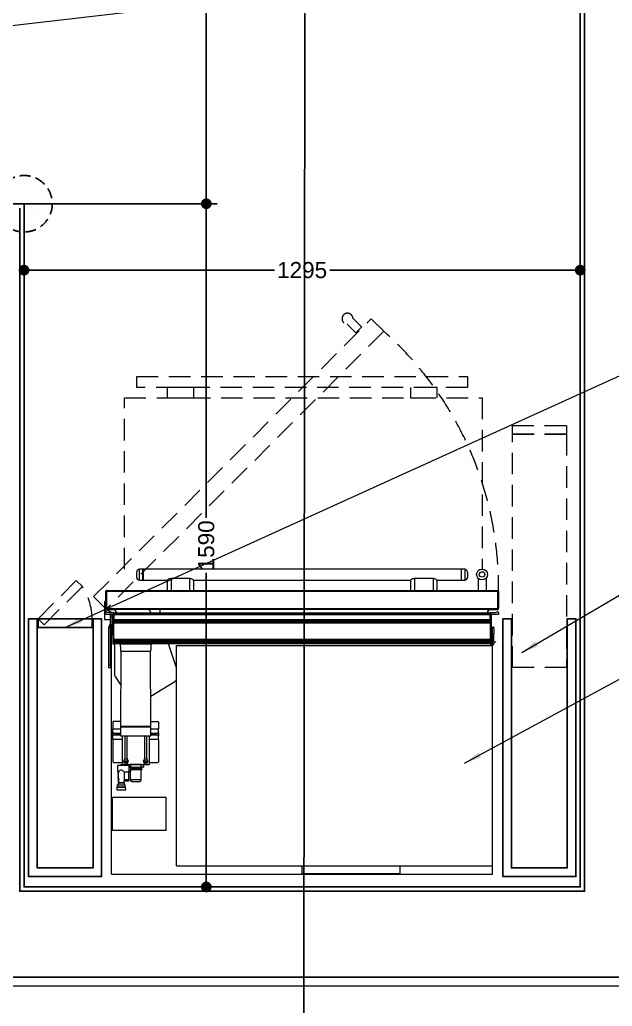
# Model space of a CAD drawing. Header units: inches. Extents: x -12478 to 399182, y -23212 to 525552.
# Drawn here: x 52217 to 53596, y -10132 to -7836 of the extents above; entities that cross this region are included whole.
import ezdxf

# ---------------------------------------------------------------- set-up
doc = ezdxf.new("R2010")
doc.units = ezdxf.units.IN
doc.header["$LTSCALE"] = 1000
doc.header["$MEASUREMENT"] = 0
for name, pattern in [('ACAD_ISO04W100', [30, 24, -3, 0, -3]), ('HIDDEN', [0.375, 0.25, -0.125]), ('HIDDEN2', [0.1875, 0.125, -0.0625])]:
    doc.linetypes.add(name, pattern=pattern)
for name, color, linetype in [('8', 8, 'Continuous'), ('A-WALL', 7, 'Continuous'), ('CQ Grg Gypsum', 41, 'Continuous'), ('CQ SPOT DETAILS', 40, 'Continuous'), ('Layer1', 1, 'Continuous')]:
    doc.layers.add(name, color=color, linetype=linetype)
for name, color, linetype, lineweight in [('A-WALL-TILE', 8, 'Continuous', 9), ('Built-in', 253, 'HIDDEN', 0), ('ID-NOTES', 3, 'Continuous', 0), ('WOOD-HID', 8, 'HIDDEN', 18)]:
    doc.layers.add(name, color=color, linetype=linetype, lineweight=lineweight)
doc.styles.get("Standard").update_dxf_attribs({"font": 'arial.ttf'})
doc.styles.add('ZZ-Dim All', font='romans.shx', dxfattribs={"width": 0.8})
doc.dimstyles.new('chester 25', dxfattribs={"dimscale": 0.25, "dimtxt": 150, "dimasz": 100, "dimexe": 100, "dimexo": 20, "dimgap": 40, "dimtad": 0, "dimdec": 0, "dimzin": 0, "dimdsep": 46, "dimtxsty": 'Standard', "dimblk": 'DOT', "dimcen": 100, "dimclrd": 1, "dimclre": 1, "dimclrt": 3, "dimadec": 0, "dimazin": 0, "dimtfac": 1, "dimtdec": 0, "dimtofl": 0, "dimtmove": 0, "dimatfit": 3, "dimfxl": 1, "dimtolj": 1, "dimtzin": 0, "dimlwd": -1, "dimarcsym": 0})
doc.dimstyles.new('DIM 0200', dxfattribs={"dimscale": 200, "dimtxt": 1, "dimasz": 0.8, "dimexe": 0.5, "dimexo": 1, "dimgap": 0.4, "dimtad": 1, "dimdec": 0, "dimrnd": 10, "dimdsep": 46, "dimtxsty": 'ZZ-Dim All', "dimblk1": 'ARCHTICK', "dimblk2": 'ARCHTICK', "dimsah": 1, "dimcen": 1, "dimdle": 0.5, "dimclrd": 256, "dimclre": 256, "dimclrt": 256, "dimadec": 0, "dimazin": 2, "dimtfac": 1, "dimtdec": 0, "dimtix": 1, "dimtmove": 2, "dimatfit": 2, "dimfxl": 1, "dimfxlon": 1, "dimtolj": 1, "dimtzin": 0, "dimlwd": -1, "dimlwe": -1, "dimarcsym": 0})

# ---------------------------------------------------------------- blocks, each defined once
blk = doc.blocks.new('_Dot')
at = {"color": 0, "linetype": 'ByBlock', "lineweight": -2}
blk.add_line((-0.5, 0), (-1, 0), dxfattribs=at)
at = {"color": 0, "linetype": 'ByBlock', "const_width": 0.5}
blk.add_lwpolyline([(-0.25, 0, 1), (0.25, 0, 1)], format="xyb", close=True, dxfattribs=at)
blk = doc.blocks.new('*D579')
at = {"layer": '8', "color": 1, "lineweight": -2, "transparency": 16777216}
for p, q in [((52226.7, -8333.5), (52226.7, -8444)), ((53521.7, -8333.5), (53521.7, -8444))]:
    blk.add_line(p, q, dxfattribs=at)
at = {"layer": '8', "color": 1, "transparency": 16777216}
for p, q in [((52251.7, -8419), (52809.8, -8419)), ((53496.7, -8419), (52938.6, -8419))]:
    blk.add_line(p, q, dxfattribs=at)
at = {"layer": 'Defpoints', "color": 0, "transparency": 16777216}
for p in [(52226.7, -8328.5, 0), (53521.7, -8328.5, 0), (53521.7, -8419)]:
    blk.add_point(p, dxfattribs=at)
at = {"layer": '8', "color": 1, "transparency": 16777216, "xscale": 25, "yscale": 25, "zscale": 25, "rotation": 180}
blk.add_blockref('_Dot', (52226.7, -8419), dxfattribs=at)
at = {"layer": '8', "color": 1, "transparency": 16777216, "xscale": 25, "yscale": 25, "zscale": 25}
blk.add_blockref('_Dot', (53521.7, -8419), dxfattribs=at)
at = {"layer": '8', "color": 3, "transparency": 16777216, "insert": (52874.2, -8419), "char_height": 37.5, "attachment_point": 5}
blk.add_mtext('\\A1;1295', dxfattribs=at)
blk = doc.blocks.new('*D582')
at = {"layer": '8', "color": 1, "lineweight": -2, "transparency": 16777216}
for p, q in [((52084.6, -5374.5), (52676.1, -5374.5)), ((52069.6, -8264.4), (52676.1, -8264.4))]:
    blk.add_line(p, q, dxfattribs=at)
at = {"layer": '8', "color": 1, "transparency": 16777216}
for p, q in [((52651.1, -5399.5), (52651.1, -6753.2)), ((52651.1, -8239.4), (52651.1, -6885.7))]:
    blk.add_line(p, q, dxfattribs=at)
at = {"layer": 'Defpoints', "color": 0, "transparency": 16777216}
for p in [(52079.6, -5374.5, 0), (52651.1, -5374.5), (52064.6, -8264.4)]:
    blk.add_point(p, dxfattribs=at)
at = {"layer": '8', "color": 1, "transparency": 16777216, "xscale": 25, "yscale": 25, "zscale": 25}
for p, rotation in [((52651.1, -5374.5), 90), ((52651.1, -8264.4), 270)]:
    blk.add_blockref('_Dot', p, dxfattribs=dict(at, rotation=rotation))
at = {"layer": '8', "color": 3, "transparency": 16777216, "insert": (52651.1, -6819.4), "char_height": 37.5, "attachment_point": 5, "rotation": 90}
blk.add_mtext('\\A1;2890', dxfattribs=at)
blk = doc.blocks.new('subzero-BI-36UG-S - RH top')
at = {"color": 7, "linetype": 'Continuous', "lineweight": 0}
for p, q in [((32.373, 29.876), (-2.565, 29.876)), ((-2.565, 29.876), (-2.565, 29.118)), ((5.924, 29.839), (5.924, 29.118)), ((14.892, 29.839), (5.924, 29.839)), ((14.892, 29.839), (14.892, 29.118)), ((32.373, 29.876), (32.373, 8.837)), ((26.429, 29.118), (-2.565, 29.118)), ((-2.565, 29.118), (-2.565, 8.936)), ((26.429, 29.118), (26.429, 8.936)), ((27.35, 25.899), (27.35, 22.853)), ((27.35, 25.899), (32.271, 25.899)), ((32.271, 25.899), (32.271, 22.853)), ((27.35, 22.853), (32.271, 22.853)), ((31.071, 22.151), (31.094, 21.917)), ((31.897, 22.151), (31.071, 22.151)), ((31.874, 21.917), (31.094, 21.917)), ((31.094, 21.917), (31.126, 21.884)), ((31.126, 21.884), (31.126, 21.713)), ((31.841, 21.884), (31.126, 21.884)), ((31.841, 21.713), (31.126, 21.713)), ((31.148, 21.713), (31.148, 21.7)), ((31.197, 21.7), (31.148, 21.7)), ((31.197, 21.713), (31.197, 21.528)), ((31.77, 21.528), (31.77, 21.713)), ((31.819, 21.7), (31.77, 21.7)), ((31.819, 21.7), (31.819, 21.713)), ((31.841, 21.884), (31.874, 21.917)), ((31.841, 21.713), (31.841, 21.884)), ((31.874, 21.917), (31.897, 22.151)), ((29.654, 21.204), (29.654, 20.306)), ((30.654, 21.204), (29.654, 21.204)), ((29.864, 21.414), (30.444, 21.414)), ((30.654, 20.499), (30.654, 21.204)), ((31.221, 21.347), (30.784, 21.339)), ((30.784, 21.251), (30.784, 21.339)), ((30.784, 21.251), (30.784, 20.513)), ((31.197, 21.528), (31.77, 21.528)), ((31.746, 21.503), (31.221, 21.503)), ((31.221, 21.503), (31.221, 21.347)), ((31.224, 20.512), (31.224, 21.248)), ((31.688, 21.154), (31.701, 21.154)), ((31.701, 21.154), (31.737, 21.154)), ((31.726, 21.154), (31.726, 20.589)), ((31.737, 21.154), (31.737, 20.589)), ((31.746, 21.439), (31.746, 21.503)), ((31.746, 21.439), (31.756, 21.439)), ((31.752, 21.114), (31.752, 21.168)), ((31.752, 21.145), (31.753, 21.145)), ((31.752, 21.136), (31.753, 21.136)), ((31.752, 21.088), (31.752, 21.097)), ((31.752, 21.04), (31.756, 21.04)), ((31.752, 21.031), (31.752, 21.04)), ((31.752, 21.033), (31.754, 21.033)), ((31.752, 20.974), (31.753, 20.974)), ((31.752, 20.945), (31.752, 20.966)), ((31.752, 20.954), (31.753, 20.954)), ((31.752, 20.872), (31.752, 20.926)), ((31.752, 20.903), (31.753, 20.903)), ((31.752, 20.895), (31.753, 20.895)), ((31.752, 20.847), (31.752, 20.855)), ((31.752, 20.798), (31.756, 20.798)), ((31.752, 20.789), (31.752, 20.798)), ((31.752, 20.791), (31.754, 20.791)), ((31.753, 21.168), (31.753, 21.145)), ((31.753, 21.136), (31.753, 21.114)), ((31.753, 21), (31.755, 21)), ((31.753, 20.974), (31.753, 20.954)), ((31.753, 20.926), (31.753, 20.903)), ((31.753, 20.895), (31.753, 20.872)), ((31.756, 21.145), (31.756, 21.439)), ((31.756, 21.097), (31.756, 21.136)), ((31.756, 21.04), (31.756, 21.088)), ((31.756, 20.999), (31.756, 21.031)), ((31.756, 20.903), (31.756, 20.945)), ((31.756, 20.855), (31.756, 20.895)), ((31.756, 20.798), (31.756, 20.847)), ((29.417, 20.043), (29.417, 19.873)), ((29.654, 20.043), (29.417, 20.043)), ((29.447, 20.073), (29.654, 20.073)), ((29.554, 20.286), (29.554, 20.261)), ((30.559, 20.286), (29.554, 20.286)), ((29.554, 20.261), (30.559, 20.261)), ((29.554, 20.136), (29.554, 20.111)), ((30.559, 20.136), (29.554, 20.136)), ((29.554, 20.111), (30.559, 20.111)), ((29.564, 20.296), (30.552, 20.296)), ((29.564, 20.296), (29.84, 20.296)), ((30.552, 20.251), (29.564, 20.251)), ((29.84, 20.251), (29.564, 20.251)), ((29.564, 20.146), (30.552, 20.146)), ((30.552, 20.101), (29.564, 20.101)), ((29.654, 20.306), (30.502, 20.306)), ((29.654, 20.241), (29.654, 20.156)), ((30.502, 20.241), (29.654, 20.241)), ((29.654, 20.156), (30.502, 20.156)), ((29.654, 20.091), (29.654, 19.838)), ((30.502, 20.091), (29.654, 20.091)), ((30.552, 20.296), (30.557, 20.296)), ((30.557, 20.251), (30.552, 20.251)), ((30.552, 20.146), (30.557, 20.146)), ((30.557, 20.101), (30.552, 20.101)), ((30.559, 20.261), (30.559, 20.286)), ((30.567, 20.286), (30.559, 20.286)), ((30.559, 20.261), (30.567, 20.261)), ((30.559, 20.111), (30.559, 20.136)), ((30.567, 20.136), (30.559, 20.136)), ((30.559, 20.111), (30.567, 20.111)), ((30.567, 20.261), (30.567, 20.286)), ((30.567, 20.111), (30.567, 20.136)), ((30.654, 19.838), (30.654, 19.932)), ((30.687, 19.964), (30.784, 19.964)), ((30.784, 20.464), (30.689, 20.464)), ((30.784, 19.916), (30.784, 20.513)), ((30.784, 19.916), (30.784, 19.829)), ((31.526, 19.826), (31.526, 19.916)), ((31.526, 19.914), (31.834, 19.914)), ((31.726, 20.589), (31.737, 20.589)), ((31.737, 20.589), (31.756, 20.589)), ((31.834, 20.514), (31.744, 20.514)), ((31.746, 20.513), (31.746, 20.589)), ((31.756, 20.768), (31.756, 20.789)), ((31.756, 20.667), (31.756, 20.758)), ((31.756, 20.589), (31.756, 20.659)), ((31.834, 19.914), (31.834, 20.514)), ((28.064, 17.55), (28.064, 19.6)), ((28.904, 19.65), (28.114, 19.65)), ((28.904, 19.823), (28.904, 17.2)), ((29.137, 19.823), (28.904, 19.823)), ((29.034, 19.635), (29.034, 19.535)), ((29.451, 19.635), (29.034, 19.635)), ((29.034, 19.535), (29.451, 19.535)), ((29.137, 19.773), (29.137, 19.823)), ((29.323, 19.823), (29.137, 19.823)), ((29.137, 19.773), (29.145, 19.773)), ((29.145, 19.773), (29.145, 19.635)), ((29.362, 19.773), (29.145, 19.773)), ((29.145, 19.303), (29.145, 17.2)), ((29.362, 19.303), (29.145, 19.303)), ((29.323, 19.773), (29.323, 19.823)), ((29.323, 19.823), (29.417, 19.823)), ((29.362, 19.773), (29.362, 19.635)), ((29.362, 19.773), (29.427, 19.773)), ((29.362, 17.2), (29.362, 19.303)), ((29.417, 19.873), (29.654, 19.873)), ((29.417, 19.823), (29.417, 19.773)), ((29.427, 19.823), (29.417, 19.823)), ((29.427, 19.823), (29.427, 19.773)), ((30.88, 19.823), (29.427, 19.823)), ((29.451, 19.535), (29.451, 19.635)), ((29.654, 19.838), (30.654, 19.838)), ((31.526, 19.826), (30.784, 19.829)), ((30.856, 19.635), (30.856, 19.535)), ((31.273, 19.635), (30.856, 19.635)), ((30.856, 19.535), (31.273, 19.535)), ((30.88, 19.773), (30.88, 19.823)), ((30.89, 19.823), (30.88, 19.823)), ((30.88, 19.773), (30.945, 19.773)), ((30.89, 19.773), (30.89, 19.823)), ((30.89, 19.823), (30.985, 19.823)), ((30.945, 19.635), (30.945, 19.773)), ((31.163, 19.773), (30.945, 19.773)), ((30.945, 19.303), (30.945, 17.2)), ((31.163, 19.303), (30.945, 19.303)), ((30.985, 19.823), (30.985, 19.773)), ((31.171, 19.823), (30.985, 19.823)), ((31.163, 19.635), (31.163, 19.773)), ((31.163, 19.773), (31.171, 19.773)), ((31.163, 17.2), (31.163, 19.303)), ((31.171, 19.823), (31.171, 19.773)), ((31.404, 19.823), (31.171, 19.823)), ((31.273, 19.535), (31.273, 19.635)), ((31.404, 17.2), (31.404, 19.823)), ((32.194, 19.65), (31.404, 19.65)), ((32.244, 17.55), (32.244, 19.6)), ((28.064, 17.55), (28.064, 17.22)), ((28.064, 17.55), (28.904, 17.55)), ((28.064, 16.896), (28.064, 17.22)), ((28.756, 17.2), (28.756, 16.375)), ((31.552, 17.2), (28.756, 17.2)), ((31.404, 17.55), (32.244, 17.55)), ((31.552, 16.375), (31.552, 17.2)), ((32.244, 17.55), (32.244, 17.22)), ((32.244, 17.22), (32.244, 16.896)), ((28.064, 16.896), (28.064, 16.565)), ((28.064, 15.95), (28.064, 16.565)), ((28.756, 16.565), (28.064, 16.565)), ((28.154, 17.153), (28.756, 17.153)), ((28.756, 16.963), (28.154, 16.963)), ((28.289, 17.103), (28.289, 17.013)), ((28.756, 17.103), (28.289, 17.103)), ((28.289, 17.013), (28.756, 17.013)), ((31.552, 16.375), (28.756, 16.375)), ((28.756, 16.355), (28.786, 9.442)), ((28.756, 16.355), (30.154, 16.355)), ((28.826, 16.375), (28.826, 16.355)), ((30.154, 16.355), (31.552, 16.355)), ((31.482, 16.355), (31.482, 16.375)), ((31.522, 9.442), (31.552, 16.355)), ((31.552, 17.153), (32.153, 17.153)), ((32.019, 17.103), (31.552, 17.103)), ((31.552, 17.013), (32.019, 17.013)), ((32.153, 16.963), (31.552, 16.963)), ((32.244, 16.565), (31.552, 16.565)), ((32.019, 17.013), (32.019, 17.103)), ((32.244, 16.896), (32.244, 16.565)), ((32.244, 15.95), (32.244, 16.565)), ((28.758, 15.9), (28.114, 15.9)), ((31.55, 15.9), (32.194, 15.9)), ((28.768, 13.591), (26.578, 12.221)), ((32.038, 11.78), (31.535, 12.58)), ((26.429, 10.967), (27.126, 8.876)), ((32.114, 8.74), (32.114, 11.514)), ((32.467, 10.991), (32.631, 10.991)), ((32.467, 10.741), (32.467, 10.991)), ((32.631, 10.991), (32.631, 10.741)), ((32.631, 10.741), (32.467, 10.741)), ((32.467, 10.741), (32.467, 8.839)), ((32.631, 10.741), (32.631, 7.271)), ((31.522, 9.442), (28.786, 9.442)), ((-2.846, 8.627), (-2.846, 8.597)), ((-2.846, 8.627), (-2.659, 8.627)), ((-2.659, 8.597), (-2.846, 8.597)), ((-2.569, 8.839), (-2.659, 8.839)), ((-2.659, 8.839), (-2.659, 8.777)), ((-2.659, 8.564), (-2.659, 8.777)), ((-2.564, 8.777), (-2.659, 8.777)), ((-2.644, 8.554), (-2.649, 8.554)), ((-2.634, 7.884), (-2.634, 8.544)), ((26.429, 8.936), (-2.565, 8.936)), ((-2.565, 8.936), (-2.565, 8.837)), ((-2.564, 8.834), (-2.564, 8.777)), ((-2.564, 8.777), (-2.564, 7.339)), ((-2.446, 8.817), (-2.446, 6.089)), ((-2.346, 8.817), (-2.446, 8.817)), ((-2.346, 6.089), (-2.346, 8.817)), ((32.154, 8.74), (-2.346, 8.74)), ((32.154, 8.675), (-2.346, 8.675)), ((32.154, 8.645), (-2.346, 8.645)), ((32.154, 8.623), (-2.346, 8.623)), ((-2.346, 8.62), (32.154, 8.62)), ((32.154, 8.523), (-2.346, 8.523)), ((32.154, 8.521), (-2.346, 8.521)), ((32.154, 8.499), (-2.346, 8.499)), ((32.154, 8.469), (-2.346, 8.469)), ((-2.346, 8.404), (32.154, 8.404)), ((32.154, 8.344), (-2.346, 8.344)), ((28.754, 8.817), (28.996, 8.74)), ((28.754, 8.817), (30.154, 8.817)), ((30.154, 8.817), (31.554, 8.817)), ((31.311, 8.74), (31.554, 8.817)), ((32.154, 8.817), (32.254, 8.817)), ((32.154, 8.685), (32.154, 8.817)), ((32.154, 8.685), (32.254, 8.685)), ((32.154, 8.685), (32.154, 6.089)), ((32.254, 8.685), (32.254, 8.817)), ((32.254, 6.089), (32.254, 8.685)), ((32.372, 8.834), (32.372, 8.779)), ((32.467, 8.779), (32.372, 8.779)), ((32.372, 8.779), (32.372, 8.06)), ((32.467, 8.839), (32.377, 8.839)), ((32.442, 8.544), (32.442, 8.06)), ((32.457, 8.554), (32.452, 8.554)), ((32.467, 8.839), (32.467, 8.779)), ((32.467, 8.779), (32.467, 8.564)), ((32.467, 8.564), (32.467, 7.864)), ((32.631, 8.627), (32.654, 8.627)), ((32.654, 8.597), (32.631, 8.597)), ((32.654, 8.627), (32.654, 8.597)), ((-2.659, 7.299), (-2.659, 7.864)), ((-2.649, 7.874), (-2.644, 7.874)), ((-2.446, 7.239), (-2.599, 7.239)), ((-2.564, 7.339), (-2.446, 7.339)), ((32.254, 7.339), (32.372, 7.339)), ((32.407, 7.239), (32.254, 7.239)), ((32.366, 7.158), (32.366, 7.239)), ((32.442, 8.06), (32.372, 8.06)), ((32.372, 8.06), (32.372, 7.976)), ((32.442, 7.976), (32.372, 7.976)), ((32.372, 7.339), (32.372, 7.976)), ((32.458, 7.251), (32.373, 7.166)), ((32.442, 8.06), (32.442, 7.976)), ((32.442, 7.976), (32.442, 7.884)), ((32.452, 7.874), (32.457, 7.874)), ((32.458, 7.251), (32.574, 7.135)), ((32.467, 7.864), (32.467, 7.299)), ((32.467, 7.299), (32.467, 7.271)), ((32.467, 7.271), (32.631, 7.271)), ((32.154, 6.868), (-2.346, 6.868)), ((32.154, 6.808), (-2.346, 6.808)), ((32.154, 6.743), (-2.346, 6.743)), ((32.154, 6.713), (-2.346, 6.713)), ((32.154, 6.691), (-2.346, 6.691)), ((-2.346, 6.688), (32.154, 6.688)), ((32.154, 6.572), (-2.346, 6.572)), ((32.154, 6.552), (-2.346, 6.552)), ((-2.346, 6.552), (-2.346, 6.089)), ((32.154, 6.089), (32.154, 6.552)), ((32.317, 7.03), (32.481, 7.03)), ((32.317, 7.03), (32.317, 6.241)), ((32.373, 7.166), (32.489, 7.05)), ((32.481, 7.03), (32.481, 6.241)), ((33.001, 6.565), (32.481, 6.565)), ((32.574, 7.135), (32.489, 7.05)), ((33.021, 5.728), (33.021, 6.545)), ((-3.096, 5.918), (-3.096, 6.089)), ((-3.096, 6.089), (-2.346, 6.089)), ((-3.096, 5.575), (-3.096, 5.541)), ((-3.092, 5.575), (-3.096, 5.575)), ((-3.096, 5.55), (-3.096, 5.549)), ((-3.096, 3.951), (-3.096, 5.541)), ((-3.066, 5.594), (-3.066, 3.898)), ((-3.066, 3.898), (-3.066, 5.594)), ((-3.036, 5.541), (-3.036, 3.951)), ((32.844, 5.541), (-3.036, 5.541)), ((32.842, 5.603), (-3.034, 5.603)), ((-3.006, 5.665), (-2.31, 5.665)), ((-3.006, 5.64), (-3.006, 5.665)), ((-3.006, 5.604), (-3.006, 5.64)), ((-3.006, 5.64), (-2.31, 5.64)), ((-3.006, 5.604), (-2.31, 5.604)), ((-2.376, 5.911), (-2.659, 5.911)), ((-2.346, 5.941), (-2.346, 6.089)), ((-2.346, 6.089), (-2.346, 5.961)), ((32.154, 6.089), (-2.346, 6.089)), ((32.154, 5.961), (-2.346, 5.961)), ((32.154, 5.941), (-2.346, 5.941)), ((-2.31, 5.665), (-2.31, 5.64)), ((-2.31, 5.64), (-2.31, 5.604)), ((-2.158, 5.941), (-2.158, 5.817)), ((-2.158, 5.941), (-2.158, 5.792)), ((-2.158, 5.792), (-2.122, 5.792)), ((-2.122, 5.941), (-2.122, 5.792)), ((-2.12, 5.941), (-2.12, 5.817)), ((-2.12, 5.941), (-2.12, 5.792)), ((27.904, 5.941), (27.904, 5.603)), ((31.952, 5.884), (31.952, 5.941)), ((31.966, 5.802), (31.966, 5.941)), ((32.148, 5.64), (32.814, 5.64)), ((32.154, 6.089), (32.154, 5.941)), ((32.154, 6.089), (32.904, 6.089)), ((32.154, 6.089), (32.154, 5.961)), ((32.466, 5.911), (32.184, 5.911)), ((32.604, 5.634), (32.202, 5.634)), ((32.317, 6.106), (32.254, 6.143)), ((32.266, 6.089), (32.254, 6.096)), ((32.317, 6.241), (32.481, 6.241)), ((32.317, 6.089), (32.317, 6.241)), ((32.405, 5.911), (32.971, 5.584)), ((32.481, 6.241), (32.481, 6.089)), ((32.735, 5.604), (32.814, 5.604)), ((32.814, 5.604), (32.814, 5.64)), ((32.844, 3.951), (32.844, 5.541)), ((32.874, 5.594), (32.874, 3.898)), ((32.874, 3.898), (32.874, 5.594)), ((32.903, 5.55), (32.904, 5.55)), ((32.904, 6.089), (32.904, 5.918)), ((32.904, 5.623), (32.904, 5.918)), ((32.971, 5.728), (32.904, 5.767)), ((32.96, 5.688), (32.904, 5.721)), ((32.904, 5.334), (32.904, 5.55)), ((32.904, 5.541), (32.904, 3.951)), ((33.021, 5.688), (32.96, 5.688)), ((33.021, 5.728), (32.971, 5.728)), ((33.021, 5.728), (33.021, 5.688)), ((33.021, 5.507), (33.021, 5.688)), ((33.021, 5.07), (33.021, 5.497)), ((32.904, 4.589), (32.904, 5.334)), ((32.904, 4.047), (32.904, 4.589)), ((32.844, 3.951), (-3.036, 3.951)), ((32.842, 3.889), (-3.034, 3.889)), ((-1.971, 2.773), (-1.971, 3.889)), ((-1.221, 2.773), (-1.221, 3.889)), ((2.528, 3.889), (2.528, 2.949)), ((2.903, 2.798), (2.903, 3.889)), ((4.593, 2.798), (4.593, 3.889)), ((4.968, 2.949), (4.968, 3.889)), ((24.84, 3.889), (24.84, 2.949)), ((25.215, 2.798), (25.215, 3.889)), ((26.905, 2.798), (26.905, 3.889)), ((27.28, 2.949), (27.28, 3.889)), ((32.904, 4.047), (32.904, 4.047)), ((32.904, 4.047), (32.904, 4.016)), ((32.904, 4.016), (32.904, 4.016)), ((-1.956, 2.773), (-1.971, 2.773)), ((-1.221, 2.773), (-1.236, 2.773)), ((-0.002, 2.451), (-0.002, 2.951)), ((0.318, 2.951), (-0.002, 2.951)), ((0.318, 2.451), (0.318, 2.951)), ((0.323, 2.885), (0.318, 2.885)), ((0.323, 1.951), (0.323, 2.951)), ((2.53, 2.951), (0.323, 2.951)), ((2.903, 2.798), (2.799, 2.798)), ((2.903, 2.798), (4.593, 2.798)), ((4.697, 2.798), (4.593, 2.798)), ((24.842, 2.951), (4.965, 2.951)), ((25.215, 2.798), (25.111, 2.798)), ((25.215, 2.798), (26.905, 2.798)), ((27.009, 2.798), (26.905, 2.798)), ((29.484, 2.951), (27.277, 2.951)), ((29.484, 1.951), (29.484, 2.951)), ((29.489, 2.885), (29.484, 2.885)), ((29.81, 2.951), (29.489, 2.951)), ((29.489, 2.951), (29.489, 2.451)), ((29.81, 2.951), (29.81, 2.451)), ((-0.252, 2.451), (-0.252, 2.701)), ((-0.252, 2.201), (-0.252, 2.451)), ((-0.002, 1.951), (-0.002, 2.451)), ((-0.002, 1.951), (0.318, 1.951)), ((0.318, 1.951), (0.318, 2.451)), ((0.318, 2.017), (0.323, 2.017)), ((0.323, 1.951), (29.484, 1.951)), ((29.484, 2.017), (29.489, 2.017)), ((29.489, 2.451), (29.489, 1.951)), ((29.489, 1.951), (29.81, 1.951)), ((29.81, 2.451), (29.81, 1.951)), ((30.06, 2.701), (30.06, 2.451)), ((30.06, 2.451), (30.06, 2.201))]:
    blk.add_line(p, q, dxfattribs=at)
for points in [[(30.784, 21.251), (30.882, 21.251), (31.224, 21.248)], [(31.224, 21.248), (31.226, 21.264), (31.228, 21.282), (31.227, 21.301), (31.226, 21.319), (31.224, 21.333), (31.222, 21.343), (31.221, 21.347), (31.221, 21.347)], [(31.752, 21.168), (31.753, 21.168), (31.753, 21.168)], [(31.753, 21.114), (31.753, 21.114), (31.752, 21.114)], [(31.752, 21.04), (31.753, 21.035), (31.754, 21.033)], [(31.752, 21.04), (31.755, 21.04), (31.756, 21.04), (31.756, 21.04)], [(31.756, 20.945), (31.756, 20.945), (31.752, 20.945)], [(31.752, 20.926), (31.753, 20.926), (31.753, 20.926)], [(31.753, 20.872), (31.753, 20.872), (31.752, 20.872)], [(31.752, 20.798), (31.753, 20.793), (31.754, 20.791)], [(31.752, 20.798), (31.755, 20.798), (31.756, 20.798), (31.756, 20.798)], [(31.753, 21.145), (31.756, 21.145), (31.756, 21.145)], [(31.756, 21.136), (31.756, 21.136), (31.753, 21.136)], [(31.753, 20.903), (31.756, 20.903), (31.756, 20.903)], [(31.756, 20.895), (31.756, 20.895), (31.753, 20.895)], [(30.652, 19.932), (30.651, 19.935), (30.637, 19.964), (30.615, 20.017), (30.591, 20.098), (30.577, 20.195), (30.582, 20.282), (30.597, 20.357), (30.621, 20.426), (30.644, 20.479), (30.653, 20.498), (30.654, 20.499), (30.654, 20.499), (30.654, 20.499)], [(30.689, 20.464), (30.689, 20.464), (30.678, 20.446), (30.654, 20.401), (30.653, 20.4), (30.628, 20.339), (30.611, 20.274), (30.607, 20.198), (30.619, 20.12), (30.621, 20.112), (30.647, 20.042), (30.671, 19.995), (30.686, 19.969), (30.687, 19.967)], [(30.69, 20.465), (30.688, 20.464), (30.676, 20.467), (30.675, 20.467)], [(31.224, 20.512), (31.228, 20.508), (31.258, 20.483), (31.305, 20.444), (31.379, 20.394), (31.431, 20.369), (31.477, 20.36), (31.524, 20.365), (31.582, 20.39), (31.664, 20.446), (31.716, 20.488), (31.74, 20.509), (31.744, 20.513)], [(31.753, 20.713), (31.753, 20.697), (31.754, 20.683), (31.756, 20.673), (31.756, 20.668), (31.756, 20.667)], [(28.064, 17.22), (28.073, 17.184), (28.105, 17.162), (28.114, 17.159), (28.154, 17.153)], [(32.153, 17.153), (32.194, 17.159), (32.228, 17.177), (32.243, 17.207), (32.244, 17.22)], [(28.154, 16.963), (28.114, 16.957), (28.079, 16.939), (28.065, 16.909), (28.064, 16.896)], [(32.244, 16.896), (32.242, 16.911), (32.221, 16.945), (32.194, 16.957), (32.153, 16.963)], [(32.971, 5.728), (32.971, 5.728), (32.97, 5.725), (32.969, 5.722), (32.968, 5.717), (32.966, 5.711), (32.964, 5.704), (32.962, 5.696), (32.96, 5.688)], [(4.697, 2.798), (4.784, 2.833), (4.872, 2.884), (4.913, 2.912), (4.945, 2.935), (4.967, 2.951), (4.965, 2.949)], [(27.009, 2.798), (27.096, 2.833), (27.184, 2.884), (27.225, 2.912), (27.257, 2.935), (27.279, 2.951), (27.277, 2.949)]]:
    blk.add_lwpolyline(points, dxfattribs=at)
for radius in [0.5, 0.25]:
    blk.add_circle((-1.596, 2.426), radius, dxfattribs=at)
for centre, radius, start, end in [((29.864, 21.204), 0.21, 90, 180), ((30.444, 21.204), 0.21, 0, 90), ((31.196, 21.503), 0.025, 0, 87.70756), ((31.771, 21.503), 0.025, 92.29244, 180), ((31.765, 21.088), 0.0133, 136.55661, 178.00411), ((31.743, 23.484), 2.387, 270.20643, 270.31221), ((31.767, 24.17), 3.082, 269.71496, 269.7969), ((31.77, 24.73), 3.699, 269.7218, 269.79006), ((31.794, 20.992), 0.0416, 156.61108, 184.36797), ((32.552, 20.968), 0.801, 178.47719, 180.16911), ((31.765, 20.846), 0.0133, 136.55119, 178.00399), ((31.743, 23.242), 2.387, 270.20643, 270.31221), ((31.767, 23.928), 3.082, 269.71496, 269.7969), ((31.84, 20.981), 0.0874, 166.99456, 184.61984), ((31.748, 22.593), 1.639, 270.19536, 270.29184), ((31.756, 21.034), 0.00279, 197.86411, 256.19673), ((31.756, 20.792), 0.00278, 197.86124, 256.23582), ((31.637, 20.994), 0.119, 357.23652, 7.15132), ((31.618, 20.982), 0.139, 355.97404, 7.37738), ((29.447, 20.043), 0.03, 90, 180), ((29.564, 20.286), 0.01, 90, 180), ((29.564, 20.261), 0.01, 180, 270), ((29.564, 20.136), 0.01, 90, 180), ((29.564, 20.111), 0.01, 180, 270), ((29.644, 20.306), 0.01, 270, 0), ((29.644, 20.241), 0.01, 0, 90), ((29.644, 20.156), 0.01, 270, 0), ((29.644, 20.091), 0.01, 0, 90), ((30.511, 20.305), 0.00891, 171.71464, 258.06974), ((30.5, 20.287), 0.0194, 28.50657, 83.59475), ((30.511, 20.242), 0.00891, 101.92256, 188.28675), ((30.5, 20.26), 0.0194, 276.41007, 331.48238), ((30.511, 20.155), 0.00891, 171.71464, 258.06974), ((30.5, 20.137), 0.0194, 28.52133, 83.58), ((30.511, 20.092), 0.00891, 101.93026, 188.28536), ((30.5, 20.11), 0.0194, 276.41154, 331.48713), ((30.55, 20.287), 0.00888, 351.21368, 76.88942), ((30.55, 20.26), 0.00888, 283.11802, 8.77888), ((30.55, 20.137), 0.00888, 351.22112, 76.88198), ((30.55, 20.11), 0.00888, 283.11058, 8.78632), ((30.557, 20.286), 0.01, 0, 90), ((30.557, 20.261), 0.01, 270, 0), ((30.557, 20.136), 0.01, 0, 90), ((30.557, 20.111), 0.01, 270, 0), ((30.68, 20.499), 0.0265, 170.02227, 203.03862), ((30.687, 19.931), 0.0331, 89.39887, 177.81088), ((30.687, 20.498), 0.0328, 196.52311, 249.00298), ((31.873, 20.729), 0.123, 161.94534, 187.9033), ((32.166, 20.723), 0.415, 181.46852, 188.91966), ((31.743, 18.402), 2.387, 89.68779, 89.79357), ((32.216, 20.704), 0.464, 173.21146, 178.90701), ((28.114, 19.6), 0.05, 90, 180), ((28.845, 19.303), 0.3, 0, 50.78823), ((29.691, 19.311), 0.329, 136.91393, 181.33762), ((29.367, 19.873), 0.05, 270, 0), ((29.639, 19.838), 0.015, 270, 0), ((30.669, 19.838), 0.015, 180, 270), ((30.623, 19.313), 0.322, 358.1397, 43.60875), ((31.463, 19.303), 0.3, 129.21177, 180), ((32.194, 19.6), 0.05, 0, 90), ((28.002, 16.535), 0.637, 63.23612, 76.14293), ((28.002, 17.581), 0.637, 283.85707, 296.76388), ((32.304, 16.54), 0.631, 103.80205, 116.8189), ((32.304, 17.576), 0.631, 243.1811, 256.19795), ((28.114, 15.95), 0.05, 180, 270), ((32.194, 15.95), 0.05, 270, 0), ((26.843, 11.797), 0.5, 122.01841, 145.89383), ((31.614, 11.514), 0.5, 0, 32.13092), ((23.173, 9.418), 5.613, 353.85807, 0.25), ((37.134, 9.418), 5.613, 179.75, 186.14193), ((-2.649, 8.564), 0.01, 180, 270), ((-2.644, 8.544), 0.01, 0, 90), ((-2.569, 8.834), 0.005, 0, 89.99728), ((26.652, 8.718), 0.5, 2.53876, 18.45201), ((32.377, 8.834), 0.005, 89.99221, 180), ((32.452, 8.544), 0.01, 90, 180), ((32.457, 8.564), 0.01, 270, 0), ((-2.649, 7.864), 0.01, 90, 180), ((-2.599, 7.299), 0.06, 180, 270), ((-2.644, 7.884), 0.01, 270, 0), ((32.407, 7.299), 0.06, 270, 0), ((32.452, 7.884), 0.01, 180, 270), ((32.457, 7.864), 0.01, 0, 90), ((32.439, 7.271), 0.028, 315, 0), ((32.439, 7.271), 0.192, 315, 0), ((32.509, 7.03), 0.192, 135, 180), ((32.509, 7.03), 0.028, 135, 179.98541), ((33.001, 6.545), 0.02, 0, 90), ((-3.036, 5.918), 0.06, 180, 285.86387), ((-3.006, 5.575), 0.09, 90, 180), ((-3.006, 5.55), 0.09, 90, 180), ((-3.034, 5.541), 0.062, 121.07295, 180), ((-3.034, 5.541), 0.062, 90, 121.07295), ((-3.034, 5.541), 0.062, 90, 121.07295), ((-3.098, 5.541), 0.062, 0, 58.92705), ((-2.659, 4.59), 1.321, 90, 105.86387), ((-3.006, 5.55), 0.054, 90, 101.69415), ((-2.376, 5.941), 0.03, 270, 0), ((-2.31, 5.817), 0.152, 270, 0), ((-2.31, 5.792), 0.188, 270, 0), ((-2.31, 5.792), 0.152, 270, 0), ((-2.31, 5.792), 0.19, 275.51391, 0), ((-2.31, 5.817), 0.19, 352.79569, 0), ((32.203, 7.935), 4, 209.89728, 215.65117), ((32.202, 5.884), 0.25, 180, 270), ((32.184, 5.941), 0.03, 180, 270), ((32.466, 4.59), 1.321, 74.13613, 90), ((32.604, 5.334), 0.3, 63.67123, 90), ((32.814, 5.55), 0.09, 0, 90), ((32.814, 5.55), 0.054, 78.30585, 90), ((32.844, 5.918), 0.06, 254.13613, 0), ((32.842, 5.541), 0.062, 58.92705, 90), ((32.842, 5.541), 0.062, 58.92705, 90), ((32.906, 5.541), 0.062, 121.07295, 180), ((32.842, 5.541), 0.062, 0, 58.92705), ((32.921, 5.497), 0.1, 0, 60), ((32.604, 5.334), 0.3, 0, 3.30843), ((32.583, 5.07), 0.438, 317.07629, 0), ((32.466, 4.589), 0.438, 357.26204, 0), ((-3.034, 3.951), 0.062, 180, 238.92705), ((-3.098, 3.951), 0.062, 301.07295, 0), ((-3.034, 3.951), 0.062, 238.92705, 270), ((-3.034, 3.951), 0.062, 238.92705, 270), ((32.842, 3.951), 0.062, 270, 301.07295), ((32.842, 3.951), 0.062, 270, 301.07295), ((32.906, 3.951), 0.062, 180, 238.92705), ((32.842, 3.951), 0.062, 301.07295, 0), ((-0.002, 2.701), 0.25, 90, 180), ((3.148, 3.73), 0.996, 231.68642, 249.47096), ((25.46, 3.73), 0.996, 231.68652, 249.47086), ((29.81, 2.701), 0.25, 0, 90), ((-0.002, 2.201), 0.25, 180, 270), ((29.81, 2.201), 0.25, 270, 0)]:
    blk.add_arc(centre, radius, start, end, dxfattribs=at)
for centre, major_axis, ratio, start_param, end_param in [((31.484, 21.439), (0, 0.455), 0.57735, 4.032674, 4.712389), ((31.484, 21.439), (0, 0.472), 0.57735, 4.061989, 4.712389), ((31.484, 21.132), (0.001, 21.652), 0.012586, 4.704178, 4.705036), ((28.922, 20.214), (17.187, 0), 0.017455, 1.436424, 1.46225), ((23.335, 20.214), (68.754, 0), 0.004363, 4.820935, 4.831805)]:
    blk.add_ellipse(centre, major_axis=major_axis, ratio=ratio, start_param=start_param, end_param=end_param, dxfattribs=at)
blk = doc.blocks.new('fridge+freezer drawer')
at = {"layer": 'Built-in', "linetype": 'HIDDEN2', "lineweight": 0, "ltscale": 0.4}
for points in [[(4419.6, 2345.4), (5066.2, 2992), (5095.3, 2962.8), (4448.7, 2316.3)], [(4520.2, 2857.4), (5290.1, 2857.4), (5290.1, 2832), (4520.2, 2832)], [(4652.8, 2832), (4590.8, 2832), (4590.8, 2808.1), (4652.8, 2808.1)], [(5219.5, 2832), (5157.6, 2832), (5157.6, 2808.1), (5219.5, 2808.1)]]:
    blk.add_lwpolyline(points, close=True, dxfattribs=at)
blk.add_lwpolyline([(5043.7, 2972.4), (5030.5, 2959.2), (5010.4, 2979.3, -2.303389), (5023.6, 2992.5, -0.661259), (5023.9, 2992.8), (5043.9, 2972.7)], format="xyb", dxfattribs=at)
blk.add_lwpolyline([(4491.6, 2408.8), (4491.6, 2808.1), (5324.3, 2808.1), (5324.3, 2408.8)], dxfattribs=at)
blk.add_arc((4565.7, 2367.3), 796.9, 358.4269, 48.3546, dxfattribs=at)
at = {"lineweight": 0, "xscale": 25.4, "yscale": 25.4, "zscale": 25.4, "rotation": 180}
blk.add_blockref('subzero-BI-36UG-S - RH top', (5283.7, 2458.4), dxfattribs=at)
blk = doc.blocks.new('*D645')
at = {"layer": '8', "color": 1, "lineweight": -2, "transparency": 16777216}
for p, q in [((52231.7, -8264.4), (52676.1, -8264.4)), ((52231.7, -9854.5), (52676.1, -9854.5))]:
    blk.add_line(p, q, dxfattribs=at)
at = {"layer": '8', "color": 1, "transparency": 16777216}
for p, q in [((52651.1, -8289.4), (52651.1, -8995.3)), ((52651.1, -9829.5), (52651.1, -9123.6))]:
    blk.add_line(p, q, dxfattribs=at)
at = {"layer": 'Defpoints', "color": 0, "transparency": 16777216}
for p in [(52226.7, -8264.4, 0), (52226.7, -9854.5, 0), (52651.1, -9854.5)]:
    blk.add_point(p, dxfattribs=at)
at = {"layer": '8', "color": 1, "transparency": 16777216, "xscale": 25, "yscale": 25, "zscale": 25}
for p, rotation in [((52651.1, -8264.4), 90), ((52651.1, -9854.5), 270)]:
    blk.add_blockref('_Dot', p, dxfattribs=dict(at, rotation=rotation))
at = {"layer": '8', "color": 3, "transparency": 16777216, "insert": (52651.1, -9059.4), "char_height": 37.5, "attachment_point": 5, "rotation": 90}
blk.add_mtext('\\A1;1590', dxfattribs=at)
blk = doc.blocks.new('_ARCHTICK')
at = {"color": 0, "linetype": 'ByBlock', "const_width": 0.15}
blk.add_lwpolyline([(-0.5, -0.5), (0.5, 0.5)], dxfattribs=at)

msp = doc.modelspace()

# ---------------------------------------------------------------- linework, layer by layer
at = {"layer": 'A-WALL'}
for p, q in [((52251.7, -8274.5, 0), (52251.7, -8274.4, 0)), ((53511.7, -9864.5, 0), (52216.7, -9864.5, 0)), ((50374.4, -10064.5, 0), (55691.7, -10064.4, 0))]:
    msp.add_line(p, q, dxfattribs=at)
at = {"layer": 'A-WALL', "color": 8, "elevation": 0}
msp.add_lwpolyline([(55491.7, -6464.4), (55481.7, -6464.4), (55481.7, -6654), (53521.7, -6654), (53521.7, -9854.5), (52226.7, -9854.5), (52226.7, -8264.4), (51076.7, -8264.5), (51076.6, -5374.5), (55481.6, -5374.4), (55481.7, -5564.4), (55491.7, -5564.4)], dxfattribs=at)
at = {"layer": 'A-WALL', "elevation": 0}
msp.add_lwpolyline([(55591.7, -6464.4), (55491.7, -6464.4), (55491.7, -6664), (53531.7, -6664), (53531.7, -9864.5), (52216.7, -9864.5), (52216.7, -8274.4)], dxfattribs=at)
at = {"layer": 'A-WALL-TILE', "lineweight": 0}
msp.add_line((50382.7, -10084.5, 0), (55691.7, -10084.4, 0), dxfattribs=at)
at = {"layer": 'CQ Grg Gypsum', "elevation": 0}
for points in [[(52407.3, -9230.3), (52407.3, -9830.3), (52237.3, -9830.3), (52237.3, -9230.3), (52257.3, -9230.3), (52257.3, -9810.3), (52387.3, -9810.3), (52387.3, -9230.3), (52407.3, -9230.3)], [(53341.7, -9230.3), (53341.7, -9830.3), (53511.7, -9830.3), (53511.7, -9230.3), (53491.7, -9230.3), (53491.7, -9810.3), (53361.7, -9810.3), (53361.7, -9230.3), (53341.7, -9230.3)]]:
    msp.add_lwpolyline(points, dxfattribs=at)
msp.add_lwpolyline([(52385.3, -9230.3), (52259.3, -9230.3), (52259.3, -9250.3), (52385.3, -9250.3)], close=True, dxfattribs=at)
at = {"layer": 'CQ SPOT DETAILS', "color": 8, "linetype": 'HIDDEN', "ltscale": 0.1}
msp.add_circle((52226.7, -8264.4, 0), 65.7, dxfattribs=at)
at = {"layer": 'Layer1', "linetype": 'ACAD_ISO04W100', "ltscale": 10}
msp.add_line((52878.5, -10272.9, 0), (52882.4, -4909.5, 0), dxfattribs=at)
at = {"layer": 'WOOD-HID', "linetype": 'HIDDEN2', "ltscale": 0.4, "elevation": 0}
for points in [[(53363.7, -8780.3), (53489.7, -8780.3), (53489.7, -8800.3), (53363.7, -8800.3)], [(53363.7, -8800.3), (53489.7, -8800.3), (53489.7, -9343.9), (53363.7, -9343.9)], [(52273.5, -9244.4), (52362.6, -9155.3), (52348.4, -9141.2), (52259.3, -9230.3)]]:
    msp.add_lwpolyline(points, close=True, dxfattribs=at)
at = {"layer": 'WOOD-HID', "linetype": 'HIDDEN2', "ltscale": 0.4}
msp.add_arc((52241.1, -9233.1, 0), 144.2, 1.1416, 32.6516, dxfattribs=at)

# ---------------------------------------------------------------- block references
at = {"layer": '8', "color": 2}
msp.add_blockref('fridge+freezer drawer', (47969, -11524), dxfattribs=at)

# ---------------------------------------------------------------- dimensions: what is measured, and where the dimension line sits
for base, p1, p2, picture, middle in [((52651.1, -5374.5), (52064.6, -8264.4), (52079.6, -5374.5, 0), '*D582', (52651.1, -6819.4)), ((52651.1, -9854.5), (52226.7, -8264.4, 0), (52226.7, -9854.5, 0), '*D645', (52651.1, -9059.4))]:
    dim = msp.add_linear_dim(base=base, p1=p1, p2=p2, angle=90, dimstyle='chester 25', dxfattribs=at)
    dim.commit()
    dim.dimension.update_dxf_attribs({"geometry": picture, "text_midpoint": middle})
dim = msp.add_linear_dim(base=(53521.7, -8419), p1=(52226.7, -8328.5, 0), p2=(53521.7, -8328.5, 0), dimstyle='chester 25', dxfattribs=at)
dim.commit()
dim.dimension.update_dxf_attribs({"geometry": '*D579', "text_midpoint": (52874.2, -8419)})

# ---------------------------------------------------------------- leaders
at = {"layer": 'ID-NOTES'}
for points in [[(51538.7, -7925.4, -751.7), (55902.1, -7421, -751.7), (56800.4, -7421, -751.7)], [(52322.3, -9250.3), (55857.8, -7646.1), (56800.5, -7646.1)], [(53386, -9309), (55849.9, -7858.7), (56792.5, -7858.7)], [(53252.6, -9566.5), (55862.5, -8148.7), (56802.4, -8148.7)]]:
    msp.add_leader(points, dimstyle='DIM 0200', override={"dimasz": 0.2, "dimtad": 0, "dimclrd": 8}, dxfattribs=at)

doc.saveas('drawing.dxf')
